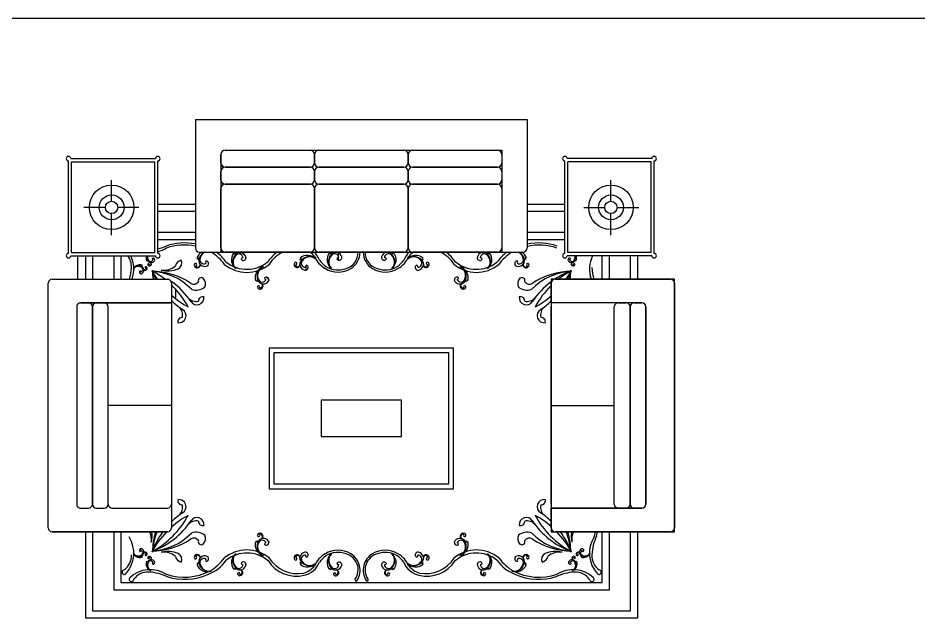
# Model space of a CAD drawing. Header units: millimetres. Extents: x -30782 to 40110, y 35885 to 73818.
# Drawn here: x 29573 to 34842, y 64124 to 67634 of the extents above; entities that cross this region are included whole.
import ezdxf

# ---------------------------------------------------------------- set-up
doc = ezdxf.new("R2010")
doc.units = ezdxf.units.MM
doc.layers.add('www.cad-blocks.net', color=7, linetype='Continuous')

# ---------------------------------------------------------------- blocks, each defined once
blk = doc.blocks.new('A$C5AA03AD5')
for p, q in [((860.5, 2915.7), (2800.9, 2915.7)), ((860.5, 2915.7), (860.5, 2164.4)), ((2800.9, 2915.7), (2800.9, 2164.4)), ((132, 2687), (626.8, 2687)), ((1009.7, 2711.7), (1009.7, 2139.5)), ((1009.7, 2662), (1009.7, 2711.7)), ((1034.6, 2736.6), (2651.6, 2736.6)), ((1557, 2662), (1557, 2711.7)), ((1557, 2711.7), (1557, 2662)), ((2104.3, 2662), (2104.3, 2711.7)), ((2104.3, 2711.7), (2104.3, 2662)), ((2129.2, 2736.6), (2626.7, 2736.6)), ((2651.6, 2736.6), (2651.6, 2139.5)), ((2651.6, 2711.7), (2651.6, 2662)), ((3529.3, 2687), (3034.5, 2687)), ((118.6, 2132.6), (118.6, 2673.6)), ((136.5, 2137.1), (136.5, 2669.1)), ((136.5, 2669.1), (622.4, 2669.1)), ((622.4, 2137.1), (622.4, 2669.1)), ((640.2, 2132.6), (640.2, 2673.6)), ((1034.6, 2637.1), (1532.2, 2637.1)), ((1532.2, 2637.1), (1034.6, 2637.1)), ((1581.9, 2637.1), (2079.4, 2637.1)), ((2079.4, 2637.1), (1581.9, 2637.1)), ((2129.2, 2637.1), (2626.7, 2637.1)), ((2626.7, 2637.1), (2129.2, 2637.1)), ((3021.1, 2132.6), (3021.1, 2673.6)), ((3524.8, 2669.1), (3039, 2669.1)), ((3039, 2137.1), (3039, 2669.1)), ((3524.8, 2137.1), (3524.8, 2669.1)), ((3542.7, 2132.6), (3542.7, 2673.6)), ((1009.7, 2562.4), (1009.7, 2612.2)), ((1557, 2562.4), (1557, 2612.2)), ((1557, 2612.2), (1557, 2562.4)), ((2104.3, 2562.4), (2104.3, 2612.2)), ((2104.3, 2612.2), (2104.3, 2562.4)), ((2651.6, 2612.2), (2651.6, 2562.4)), ((370.6, 2437.8), (370.6, 2561.7)), ((1532.2, 2537.6), (1034.6, 2537.6)), ((1034.6, 2537.6), (1532.2, 2537.6)), ((2079.4, 2537.6), (1581.9, 2537.6)), ((1581.9, 2537.6), (2079.4, 2537.6)), ((2626.7, 2537.6), (2129.2, 2537.6)), ((2129.2, 2537.6), (2626.7, 2537.6)), ((3290.7, 2437.8), (3290.7, 2561.7)), ((1009.7, 2164.4), (1009.7, 2512.7)), ((1557, 2164.4), (1557, 2512.7)), ((1557, 2512.7), (1557, 2164.4)), ((2104.3, 2164.4), (2104.3, 2512.7)), ((2104.3, 2512.7), (2104.3, 2164.4)), ((2651.6, 2512.7), (2651.6, 2164.4)), ((334.8, 2402), (207.7, 2402)), ((529.4, 2402), (406.5, 2402)), ((860.5, 2419.6), (640.2, 2419.6)), ((860.5, 2378.2), (640.2, 2378.2)), ((3021.1, 2419.6), (2800.9, 2419.6)), ((3021.1, 2378.2), (2800.9, 2378.2)), ((3131.9, 2402), (3254.9, 2402)), ((3326.6, 2402), (3453.6, 2402)), ((370.6, 2240.2), (370.6, 2366.1)), ((3290.7, 2240.2), (3290.7, 2366.1)), ((860.5, 2254), (640.2, 2254)), ((3021.1, 2254), (2800.9, 2254)), ((860.5, 2212.6), (640.2, 2212.6)), ((3021.1, 2212.6), (2800.9, 2212.6)), ((132, 2119.2), (626.8, 2119.2)), ((136.5, 2137.1), (622.4, 2137.1)), ((171.9, 2119.2), (171.9, 1981.6)), ((218.1, 2119.2), (218.1, 1981.6)), ((259.5, 2119.2), (259.5, 1981.6)), ((383.7, 2119.2), (383.7, 1981.6)), ((425.1, 2119.2), (425.1, 1981.6)), ((870.2, 2108.3), (872.6, 2109.7)), ((872.6, 2109.7), (874.8, 2106.9)), ((885.4, 2139.5), (2776, 2139.5)), ((1532.2, 2139.5), (1034.6, 2139.5)), ((1083.1, 2132.8), (1083.2, 2130)), ((1083.2, 2130), (1086.7, 2129.6)), ((1124.4, 2138.3), (1124.4, 2127.7)), ((1133.7, 2136.1), (1154.6, 2115.2)), ((2079.4, 2139.5), (1581.9, 2139.5)), ((1643.7, 2134.2), (1643.8, 2131.4)), ((1643.8, 2131.4), (1647.3, 2130.9)), ((1695.9, 2136.3), (1695.9, 2118.9)), ((1695.9, 2107.5), (1695.9, 2092.8)), ((2021.3, 2131.4), (2017.8, 2130.9)), ((2021.4, 2134.2), (2021.3, 2131.4)), ((2626.7, 2139.5), (2129.2, 2139.5)), ((2581.9, 2130), (2578.4, 2129.6)), ((2582, 2132.8), (2581.9, 2130)), ((2792.5, 2109.7), (2790.3, 2106.9)), ((2795, 2108.3), (2792.5, 2109.7)), ((3529.3, 2119.2), (3034.5, 2119.2)), ((3524.8, 2137.1), (3039, 2137.1)), ((3240, 1981.6), (3240, 2119.2)), ((3281.4, 1981.6), (3281.4, 2119.2)), ((3405.6, 1981.6), (3405.6, 2119.2)), ((3447, 1981.6), (3447, 2119.2)), ((547.5, 2063.3), (545.9, 2062.7)), ((545.9, 2062.7), (546.3, 2060.5)), ((574.4, 2090.2), (575, 2091.9)), ((575, 2091.9), (577.2, 2091.5)), ((1474.4, 2106), (1477.3, 2106.1)), ((1477.3, 2106.1), (1477.9, 2102.6)), ((1505.4, 2059.9), (1505.4, 2034.3)), ((2187.9, 2106.1), (2187.2, 2102.6)), ((2190.7, 2106), (2187.9, 2106.1)), ((3086.3, 2091.9), (3084.2, 2091.5)), ((3086.9, 2090.2), (3086.3, 2091.9)), ((0, 527.1), (0, 1958.5)), ((23.1, 1981.6), (697.6, 1981.6)), ((23.1, 1981.6), (702.7, 1981.6)), ((720.7, 1958.5), (720.7, 527.1)), ((720.7, 1958.5), (720.7, 1843)), ((1211.8, 1975.1), (1213, 1977.7)), ((1213, 1977.7), (1216.4, 1976.8)), ((1275.9, 1993.8), (1290.7, 1979.1)), ((2452.2, 1977.7), (2448.7, 1976.8)), ((2453.3, 1975.1), (2452.2, 1977.7)), ((2940.6, 1981.6), (2940.6, 504)), ((3661.4, 1981.6), (2940.6, 1981.6)), ((2940.6, 1958.5), (2940.6, 527.1)), ((2940.6, 1843), (2940.6, 1958.5)), ((3638.3, 1981.6), (2963.7, 1981.6)), ((2963.7, 1981.6), (3638.3, 1981.6)), ((3661.4, 504), (3661.4, 1981.6)), ((3661.4, 1958.5), (3661.4, 527.1)), ((743.4, 1924.8), (743.4, 1868.6)), ((166.3, 1819.9), (166.3, 665.7)), ((166.3, 1819.9), (166.3, 665.7)), ((720.7, 1843), (189.4, 1843)), ((189.4, 1843), (720.7, 1843)), ((235.6, 1843), (189.4, 1843)), ((258.7, 665.7), (258.7, 1819.9)), ((258.7, 1819.9), (258.7, 665.7)), ((328, 1843), (281.8, 1843)), ((351.1, 665.7), (351.1, 1819.9)), ((3471.9, 1843), (2940.6, 1843)), ((3471.9, 1843), (2940.6, 1843)), ((2940.6, 665.7), (2940.6, 1819.9)), ((3310.2, 665.7), (3310.2, 1819.9)), ((3333.3, 1843), (3379.5, 1843)), ((3402.6, 665.7), (3402.6, 1819.9)), ((3402.6, 1819.9), (3402.6, 665.7)), ((3425.7, 1843), (3471.9, 1843)), ((3495, 1819.9), (3495, 665.7)), ((3495, 665.7), (3495, 1819.9)), ((1291.7, 1578.5), (1291.7, 756.4)), ((2369.7, 1578.5), (1291.7, 1578.5)), ((1319.4, 1550.8), (1319.4, 784.1)), ((2342, 1550.8), (1319.4, 1550.8)), ((2342, 784.1), (2342, 1550.8)), ((2369.7, 756.4), (2369.7, 1578.5)), ((1596.6, 1273.6), (1596.6, 1061.3)), ((2064.8, 1273.6), (1596.6, 1273.6)), ((2064.8, 1061.3), (2064.8, 1273.6)), ((720.7, 1242.8), (351.1, 1242.8)), ((2940.6, 1242.8), (3310.2, 1242.8)), ((1596.6, 1061.3), (2064.8, 1061.3)), ((1291.7, 756.4), (2369.7, 756.4)), ((1319.4, 784.1), (2342, 784.1)), ((189.4, 642.6), (235.6, 642.6)), ((189.4, 642.6), (235.6, 642.6)), ((281.8, 642.6), (328, 642.6)), ((281.8, 642.6), (328, 642.6)), ((374.2, 642.6), (697.6, 642.6)), ((720.7, 665.7), (720.7, 527.1)), ((3448.8, 642.6), (2940.6, 642.6)), ((2940.6, 527.1), (2940.6, 642.6)), ((2940.6, 642.6), (3448.8, 642.6)), ((3379.5, 642.6), (3333.3, 642.6)), ((3471.9, 642.6), (3425.7, 642.6)), ((3448.8, 642.6), (3471.9, 642.6)), ((697.6, 504), (23.1, 504)), ((23.1, 504), (697.6, 504)), ((218.1, 504), (218.1, 0)), ((259.5, 504), (259.5, 41.4)), ((383.7, 504), (383.7, 165.6)), ((425.1, 504), (425.1, 207)), ((2940.6, 504), (3661.4, 504)), ((3638.3, 504), (2963.7, 504)), ((3638.3, 504), (2963.7, 504)), ((3240, 207), (3240, 504)), ((3281.4, 165.6), (3281.4, 504)), ((3405.6, 41.4), (3405.6, 504)), ((3447, 0), (3447, 504)), ((1211.8, 444.5), (1213, 441.9)), ((1213, 441.9), (1216.4, 442.8)), ((2452.2, 441.9), (2448.7, 442.8)), ((2453.3, 444.5), (2452.2, 441.9)), ((545.9, 356.9), (546.3, 359)), ((547.5, 356.3), (545.9, 356.9)), ((574.4, 329.4), (575, 327.7)), ((575, 327.7), (577.2, 328.1)), ((1477.3, 313.5), (1477.9, 317)), ((2187.9, 313.5), (2187.2, 317)), ((3090.1, 327.7), (3087.9, 328.1)), ((3090.7, 329.4), (3090.1, 327.7)), ((3117.6, 356.3), (3119.3, 356.9)), ((3119.3, 356.9), (3118.9, 359)), ((870.2, 311.3), (872.6, 309.9)), ((872.6, 309.9), (874.8, 312.7)), ((1083.2, 289.6), (1086.7, 290)), ((1474.4, 313.6), (1477.3, 313.5)), ((1643.7, 285.4), (1643.8, 288.2)), ((1643.8, 288.2), (1647.3, 288.7)), ((2021.3, 288.2), (2017.8, 288.7)), ((2021.4, 285.4), (2021.3, 288.2)), ((2190.7, 313.6), (2187.9, 313.5)), ((2581.9, 289.6), (2578.4, 290)), ((2582, 286.8), (2581.9, 289.6)), ((2792.5, 309.9), (2790.3, 312.7)), ((2795, 311.3), (2792.5, 309.9)), ((383.7, 165.6), (3281.4, 165.6)), ((425.1, 207), (3240, 207)), ((259.5, 41.4), (3405.6, 41.4)), ((218.1, 0), (3447, 0))]:
    blk.add_line(p, q)
for centre, radius in [((370.6, 2402), 130.1), ((3290.7, 2402), 130.1), ((370.6, 2402), 72.7), ((370.6, 2402), 35.9), ((3290.7, 2402), 72.7), ((3290.7, 2402), 35.9)]:
    blk.add_circle(centre, radius)
for centre, radius, start, end in [((118.6, 2687), 13.4, 0, 270), ((640.2, 2687), 13.4, 270, 180), ((1034.6, 2711.7), 24.9, 90, 180), ((1034.6, 2711.7), 24.9, 90, 180), ((1532.2, 2711.7), 24.9, 0, 90), ((1581.9, 2711.7), 24.9, 90, 180), ((2079.4, 2711.7), 24.9, 0, 90), ((2129.2, 2711.7), 24.9, 90, 180), ((2626.7, 2711.7), 24.9, 0, 90), ((3021.1, 2687), 13.4, 0, 270), ((3542.7, 2687), 13.4, 270, 180), ((1034.6, 2662), 24.9, 180, 270), ((1034.6, 2612.2), 24.9, 90, 180), ((1532.2, 2662), 24.9, 270, 0), ((1532.2, 2612.2), 24.9, 0, 90), ((1581.9, 2662), 24.9, 180, 270), ((1581.9, 2612.2), 24.9, 90, 180), ((2079.4, 2662), 24.9, 270, 0), ((2079.4, 2612.2), 24.9, 0, 90), ((2129.2, 2662), 24.9, 180, 270), ((2129.2, 2612.2), 24.9, 90, 180), ((2626.7, 2662), 24.9, 270, 0), ((2626.7, 2612.2), 24.9, 0, 90), ((1034.6, 2562.4), 24.9, 180, 270), ((1034.6, 2512.7), 24.9, 90, 180), ((1532.2, 2562.4), 24.9, 270, 0), ((1532.2, 2512.7), 24.9, 0, 90), ((1581.9, 2562.4), 24.9, 180, 270), ((1581.9, 2512.7), 24.9, 90, 180), ((2079.4, 2562.4), 24.9, 270, 0), ((2079.4, 2512.7), 24.9, 0, 90), ((2129.2, 2562.4), 24.9, 180, 270), ((2129.2, 2512.7), 24.9, 90, 180), ((2626.7, 2562.4), 24.9, 270, 0), ((2626.7, 2512.7), 24.9, 0, 90), ((570.3, 2449.6), 298.9, 283.54, 295.2044), ((596.9, 2314.8), 177.5, 284.1271, 302.572), ((797.6, 1861.2), 332.6, 79.1034, 109.123), ((795.8, 1848.9), 332, 78.768, 108.3631), ((885.4, 2164.4), 24.9, 180, 270), ((1034.6, 2164.4), 24.9, 180, 270), ((1532.2, 2164.4), 24.9, 270, 0), ((1581.9, 2164.4), 24.9, 180, 270), ((2079.4, 2164.4), 24.9, 270, 0), ((2129.2, 2164.4), 24.9, 180, 270), ((2626.7, 2164.4), 24.9, 270, 0), ((2776, 2164.4), 24.9, 270, 0), ((2867.5, 1861.2), 332.6, 70.877, 101.5571), ((2869.3, 1848.9), 332, 71.6369, 101.8943), ((118.6, 2119.2), 13.4, 90, 0), ((386.6, 2055.8), 100, 356.2985, 39.3293), ((322.9, 2040.8), 177.5, 340.5218, 26.2068), ((613.8, 2102.5), 41.6, 156.4349, 199.2004), ((616.7, 2108.1), 37.6, 162.8888, 217.667), ((616.1, 2110.7), 35.3, 166.0902, 211.4163), ((640.2, 2119.2), 13.4, 180, 90), ((930.8, 2082), 66.5, 120.1066, 158.3911), ((940.1, 2085.8), 60.1, 116.5511, 176.8577), ((942.1, 2089.4), 56.6, 117.5921, 170.6069), ((784.9, 1883.5), 307.2, 36.9736, 56.4697), ((856.1, 1953.4), 224.8, 34.5997, 55.8946), ((1137.4, 2095.1), 66.5, 143.3753, 232.8479), ((1139.1, 2085.3), 60.1, 124.9087, 225.892), ((1137, 2081.6), 56.6, 131.1594, 221.1821), ((1078.2, 2144.2), 16.1, 298.9006, 329.3899), ((1085.1, 2132.6), 7.82, 338.7574, 26.0082), ((1096.6, 2126.6), 5.25, 52.6486, 143.615), ((1115.1, 2105.9), 23.7, 1.3738, 138.4361), ((1120.9, 2102.5), 36, 1.4373, 116.9056), ((1121.5, 2151.5), 13.4, 260.2147, 296.7247), ((1120.6, 2154.4), 17, 280.3748, 299.0464), ((1450.5, 1978.8), 195.9, 124.8706, 147.4914), ((1461.5, 1956.3), 203.9, 115.987, 146.4788), ((1515.7, 2054.3), 66.5, 40.9858, 130.4584), ((1525.6, 2053.3), 60.1, 47.9417, 148.925), ((1529.1, 2055.6), 56.6, 52.6516, 142.6743), ((1451.7, 2028.6), 136, 39.2798, 54.6537), ((1473.8, 2053.1), 118.3, 19.4174, 46.9493), ((1691.5, 2172.9), 146.6, 203.3846, 240.9244), ((1697.5, 2095.9), 66.5, 142.6764, 232.1491), ((1699.1, 2086), 60.1, 124.2098, 225.1932), ((1697, 2082.3), 56.6, 130.4606, 220.4833), ((1639, 2145.7), 16.1, 298.2018, 328.6911), ((1645.7, 2133.9), 7.82, 338.0586, 25.3094), ((1657.1, 2127.9), 5.25, 51.9498, 142.9162), ((1675.4, 2106.9), 23.7, 0.675, 137.7373), ((1681.2, 2103.4), 36, 0.7385, 116.2068), ((1696.7, 2098.2), 9.31, 74.9626, 160.3419), ((1714.7, 2137.7), 97.3, 285.883, 1.1005), ((1710.5, 2140.4), 113, 301.0212, 359.5803), ((1954.6, 2140.4), 113, 180.4197, 238.9788), ((1950.4, 2137.7), 97.3, 178.8995, 254.117), ((1983.9, 2103.4), 36, 63.7932, 179.2615), ((1989.7, 2106.9), 23.7, 42.2627, 179.325), ((1968.4, 2098.2), 9.31, 19.6581, 105.0374), ((1966, 2086), 60.1, 314.8068, 55.7902), ((2008, 2127.9), 5.25, 37.0838, 128.0502), ((1968.1, 2082.3), 56.6, 319.5167, 49.5394), ((1967.6, 2095.9), 66.5, 307.8509, 37.3236), ((2019.4, 2133.9), 7.82, 154.6906, 201.9414), ((2026.1, 2145.7), 16.1, 211.3089, 241.7982), ((1973.6, 2172.9), 146.6, 299.0756, 336.6154), ((2191.3, 2053.1), 118.3, 133.0507, 160.5826), ((2149.4, 2054.3), 66.5, 49.5416, 139.0142), ((2139.5, 2053.3), 60.1, 31.075, 132.0583), ((2136, 2055.6), 56.6, 37.3257, 127.3484), ((2213.4, 2028.6), 136, 125.3463, 140.7202), ((2203.6, 1956.3), 203.9, 33.5212, 64.013), ((2214.7, 1978.8), 195.9, 32.5086, 55.1294), ((2544.2, 2102.5), 36, 63.0944, 178.5627), ((2550, 2105.9), 23.7, 41.5639, 178.6262), ((2544.5, 2154.4), 17, 240.9536, 259.6252), ((2543.6, 2151.5), 13.4, 243.2753, 279.7853), ((2526.1, 2085.3), 60.1, 314.108, 55.0913), ((2568.5, 2126.6), 5.25, 36.385, 127.3514), ((2528.1, 2081.6), 56.6, 318.8179, 48.8406), ((2527.7, 2095.1), 66.5, 307.1521, 36.6247), ((2580, 2132.6), 7.82, 153.9918, 201.2426), ((2586.9, 2144.2), 16.1, 210.6101, 241.0994), ((2809, 1953.4), 224.8, 124.1054, 145.4003), ((2880.2, 1883.5), 307.2, 123.5303, 143.0264), ((2723, 2089.4), 56.6, 9.3931, 62.4079), ((2725.1, 2085.8), 60.1, 3.1423, 63.4489), ((2734.3, 2082), 66.5, 21.6089, 59.8934), ((3021.1, 2119.2), 13.4, 90, 0), ((3044.7, 2108.1), 37.6, 322.333, 17.1112), ((3045.2, 2110.7), 35.3, 328.5837, 13.9098), ((3047.5, 2102.5), 41.6, 340.7996, 23.5651), ((3342.2, 2040.8), 177.5, 153.7932, 199.4782), ((3542.7, 2119.2), 13.4, 180, 90), ((535.2, 2023.9), 41.6, 70.7996, 160.2722), ((529.6, 2021.1), 37.6, 52.333, 153.3164), ((527.1, 2021.6), 35.3, 58.5837, 148.6064), ((553.4, 2068.4), 10.1, 226.3249, 256.8142), ((547.7, 2062.1), 4.89, 266.1817, 313.4325), ((546.3, 2054.1), 3.28, 340.073, 71.0393), ((570.7, 2050.6), 4.58, 72.7536, 310.2784), ((569.4, 2084.3), 10.1, 13.1858, 43.6751), ((575.6, 2090), 4.89, 316.5675, 3.8183), ((583.6, 2091.4), 3.28, 198.9607, 289.927), ((587.2, 2067), 4.58, 319.7216, 197.2464), ((591.5, 2068.1), 8.72, 195.1363, 290.2824), ((598.5, 2100.3), 14.8, 204.1396, 341.2019), ((602.7, 2101.2), 22.5, 225.6701, 341.1383), ((593.8, 2071.9), 8.4, 248.1716, 82.361), ((592.8, 2070.3), 10.6, 279.4137, 62.2009), ((613.7, 2096.7), 8.02, 64.0247, 145.8695), ((612.9, 2101.3), 5.82, 181.5349, 266.9142), ((611.7, 2093.1), 12.1, 2.3161, 62.7787), ((676.2, 2133.9), 100.2, 261.1393, 312.2592), ((789.1, 2047.3), 47.2, 105.2551, 164.7449), ((743.5, 2076.3), 37, 296.5651, 26.5651), ((867.6, 2063.6), 13.9, 154.3269, 249.4731), ((861.4, 2066.9), 7.33, 278.9123, 156.437), ((874.4, 2065.8), 13.4, 207.3622, 41.5516), ((871.6, 2065), 17, 238.6043, 21.3915), ((857.9, 2106.4), 16.1, 332.3764, 2.8657), ((871.4, 2106.7), 7.82, 275.7581, 323.0089), ((882.5, 2100.1), 5.25, 158.1513, 249.1177), ((915.9, 2092.1), 36, 184.8607, 300.329), ((909.9, 2095.2), 23.7, 163.3302, 300.3925), ((928.4, 2081.5), 9.31, 140.7256, 226.1049), ((924.5, 2075), 12.8, 23.2153, 105.0601), ((918.3, 2072.8), 19.3, 321.5067, 21.9693), ((1160.5, 2225.7), 204.2, 230.4307, 310.4015), ((1161.2, 2234.5), 194.8, 231.9695, 310.0445), ((1136.5, 2097.4), 9.31, 75.6614, 161.0408), ((1140, 2104.1), 12.8, 196.7062, 278.551), ((1138.6, 2110.5), 19.3, 279.797, 340.2596), ((1451.3, 2067.7), 13.9, 126.3943, 221.5404), ((1455.4, 2067.1), 17, 210.6717, 353.4589), ((1447.3, 2073.5), 7.33, 250.9797, 128.5044), ((1458.3, 2066.4), 13.4, 179.4296, 13.619), ((1507.3, 2070.3), 36, 156.9281, 272.3964), ((1462.7, 2110.1), 16.1, 304.4438, 334.9331), ((1474.8, 2104), 7.82, 247.8255, 295.0763), ((1481.5, 2092.9), 5.25, 130.2187, 221.1851), ((1503.5, 2075.8), 23.7, 135.3976, 272.4599), ((1513.3, 2055), 9.31, 112.7929, 198.1723), ((1506.9, 2051.1), 12.8, 355.2827, 77.1275), ((1759.4, 2239.4), 227.7, 220.1907, 233.5591), ((1694.9, 2168.8), 133, 237.8234, 290.3945), ((1700.3, 2104.9), 12.8, 196.0074, 277.8522), ((1699, 2111.2), 19.3, 279.0982, 339.5608), ((1970.2, 2168.8), 133, 249.6055, 302.1766), ((1966.1, 2111.2), 19.3, 200.4392, 260.9018), ((1964.8, 2104.9), 12.8, 262.1478, 343.9926), ((1905.7, 2239.4), 227.7, 306.4409, 319.8093), ((2158.3, 2051.1), 12.8, 102.8725, 184.7173), ((2151.8, 2055), 9.31, 341.8277, 67.2071), ((2157.9, 2070.3), 36, 267.6036, 23.0719), ((2161.7, 2075.8), 23.7, 267.5401, 44.6024), ((2183.6, 2092.9), 5.25, 318.8149, 49.7813), ((2190.3, 2104), 7.82, 244.9237, 292.1745), ((2202.4, 2110.1), 16.1, 205.0669, 235.5562), ((2209.7, 2067.1), 17, 186.5411, 329.3283), ((2206.8, 2066.4), 13.4, 166.381, 0.5704), ((2217.8, 2073.5), 7.33, 51.4956, 289.0203), ((2213.8, 2067.7), 13.9, 318.4596, 53.6057), ((2504.7, 2225.7), 204.2, 229.5985, 309.5693), ((2504, 2234.5), 194.8, 229.9555, 308.0305), ((2526.5, 2110.5), 19.3, 199.7404, 260.203), ((2525.1, 2104.1), 12.8, 261.449, 343.2938), ((2528.6, 2097.4), 9.31, 18.9592, 104.3386), ((2746.8, 2072.8), 19.3, 158.0307, 218.4933), ((2740.6, 2075), 12.8, 74.9399, 156.7847), ((2749.2, 2092.1), 36, 239.671, 355.1393), ((2755.2, 2095.2), 23.7, 239.6075, 16.6698), ((2736.7, 2081.5), 9.31, 313.8951, 39.2744), ((2793.5, 2065), 17, 158.6085, 301.3957), ((2790.7, 2065.8), 13.4, 138.4484, 332.6378), ((2782.6, 2100.1), 5.25, 290.8823, 21.8487), ((2793.7, 2106.7), 7.82, 216.9911, 264.2419), ((2807.2, 2106.4), 16.1, 177.1343, 207.6236), ((2803.7, 2066.9), 7.33, 23.563, 261.0877), ((2797.5, 2063.6), 13.9, 290.5269, 25.6731), ((3058.7, 2101.2), 22.5, 198.8617, 314.3299), ((3049.7, 2093.1), 12.1, 117.2213, 177.6839), ((3047.6, 2096.7), 8.02, 34.1305, 115.9753), ((3048.5, 2101.3), 5.82, 273.0858, 358.4651), ((3062.8, 2100.3), 14.8, 198.7981, 335.8604), ((3068.6, 2070.3), 10.6, 117.7991, 260.5863), ((3067.6, 2071.9), 8.4, 97.639, 291.8284), ((3069.9, 2068.1), 8.72, 249.7176, 344.8637), ((3074.2, 2067), 4.58, 342.7536, 220.2784), ((3077.7, 2091.4), 3.28, 250.073, 341.0393), ((3085.7, 2090), 4.89, 176.1817, 223.4325), ((3092, 2084.3), 10.1, 136.3249, 166.8142), ((188.1, 2067.5), 298.9, 343.3101, 356.5242), ((541.1, 2024), 8.02, 124.1305, 205.9753), ((544.6, 2026), 12.1, 207.2213, 267.6839), ((536.4, 2024.8), 5.82, 3.0858, 88.4651), ((537.4, 2039.2), 14.8, 288.7981, 65.8604), ((536.5, 2035.1), 22.5, 288.8617, 44.3299), ((565.9, 2043.9), 8.4, 187.639, 21.8284), ((567.4, 2045), 10.6, 207.7991, 350.5863), ((569.7, 2046.3), 8.72, 339.7176, 74.8637), ((585.4, 1673), 355.4, 44.7755, 87.1811), ((604, 1615.9), 412.1, 55.9537, 90.1591), ((439.6, 1585.3), 475.7, 68.2271, 69.3701), ((362.8, 1575.3), 516.6, 51.8562, 61.7652), ((1052.5, 2198.1), 475.7, 200.6299, 207.0657), ((1062.4, 2274.9), 516.6, 208.2348, 214.5857), ((964.7, 2052.3), 355.4, 182.8189, 191.4755), ((1021.9, 2033.7), 412.1, 179.8409, 187.2607), ((698, 2188.1), 157.6, 256.3287, 293.1986), ((1276.1, 1990.4), 66.5, 105.7698, 195.2424), ((1281.3, 1999), 60.1, 112.7256, 213.709), ((1280.7, 2003.1), 56.6, 117.4356, 207.4583), ((1500.4, 2052.1), 19.3, 293.5741, 354.0367), ((1695.6, 2164.5), 141.4, 237.8344, 301.1869), ((1969.5, 2164.5), 141.4, 238.8131, 302.1656), ((2164.7, 2052.1), 19.3, 185.9633, 246.4259), ((2389, 1990.4), 66.5, 344.7576, 74.2302), ((2383.8, 1999), 60.1, 326.291, 67.2744), ((2384.4, 2003.1), 56.6, 332.5417, 62.5644), ((3079.7, 1673), 355.4, 92.8189, 135.2245), ((3061.1, 1615.9), 412.1, 89.8409, 124.0463), ((3225.5, 1585.3), 475.7, 110.6299, 123.5718), ((3302.3, 1575.3), 516.6, 118.2348, 128.1438), ((2602.7, 2274.9), 516.6, 325.4143, 331.7652), ((2612.6, 2198.1), 475.7, 332.9343, 339.3701), ((2700.4, 2052.3), 355.4, 348.5245, 357.1811), ((2643.3, 2033.7), 412.1, 352.7393, 0.1591), ((3477, 2067.5), 298.9, 183.4758, 196.6899), ((23.1, 1958.5), 23.1, 90, 180), ((697.6, 1958.5), 23.1, 0, 90), ((439.6, 1585.3), 475.7, 33.6695, 53.7841), ((851.6, 1984), 31.5, 237.7111, 327.7111), ((895.9, 1972.7), 18.5, 54.3447, 197.4748), ((872.2, 1955.5), 47.2, 335.6546, 43.0347), ((1203.1, 1966.2), 16.1, 9.2277, 39.717), ((1213.8, 1974.6), 7.82, 312.6095, 359.8603), ((1226.7, 1975.9), 5.25, 195.0027, 285.969), ((1251.5, 1988.5), 23.7, 200.1815, 337.2439), ((1258.1, 1989.6), 36, 221.712, 337.1803), ((1240.7, 1943.7), 13.4, 244.2136, 78.4029), ((1238.9, 1941.3), 17, 275.4557, 58.2429), ((1275.3, 1981), 12.8, 60.0667, 141.9115), ((1274.5, 1988.6), 9.31, 177.5769, 262.9562), ((1271.7, 1975.6), 19.3, 358.3581, 58.8207), ((2407, 1989.6), 36, 202.8197, 318.288), ((2393.5, 1975.6), 19.3, 121.1793, 181.6419), ((2389.8, 1981), 12.8, 38.0885, 119.9333), ((2390.6, 1988.6), 9.31, 277.0438, 2.4231), ((2413.6, 1988.5), 23.7, 202.7561, 339.8185), ((2426.2, 1941.3), 17, 121.7571, 264.5443), ((2424.4, 1943.7), 13.4, 101.5971, 295.7864), ((2438.4, 1975.9), 5.25, 254.031, 344.9973), ((2451.3, 1974.6), 7.82, 180.1397, 227.3905), ((2462, 1966.2), 16.1, 140.283, 170.7723), ((2792.9, 1955.5), 47.2, 136.9653, 204.3454), ((2769.2, 1972.7), 18.5, 342.5252, 125.6553), ((2813.5, 1984), 31.5, 212.2889, 302.2889), ((3225.5, 1585.3), 475.7, 126.7792, 146.3305), ((2963.7, 1958.5), 23.1, 90, 180), ((2963.7, 1958.5), 23.1, 90, 180), ((3638.3, 1958.5), 23.1, 0, 90), ((362.8, 1575.3), 516.6, 28.2348, 46.1555), ((865.8, 1994.3), 76.3, 248.3809, 310.3084), ((1229.6, 1936.7), 7.33, 315.7636, 193.2884), ((1236.6, 1937.8), 13.9, 191.1783, 286.3244), ((2428.5, 1937.8), 13.9, 253.6756, 348.8217), ((2435.5, 1936.7), 7.33, 346.7116, 224.2364), ((2799.3, 1994.3), 76.3, 229.6916, 291.6191), ((3302.3, 1575.3), 516.6, 134.4256, 151.7652), ((1062.4, 2274.9), 516.6, 228.5934, 241.7652), ((1052.5, 2198.1), 475.7, 225.7831, 236.3305), ((865.3, 1913), 61.3, 221.0287, 282.9562), ((869.3, 1873.5), 41.6, 210.5088, 7.8889), ((903.9, 1854.6), 24.9, 70.56, 183.1798), ((2761.2, 1854.6), 24.9, 356.8202, 109.44), ((2795.8, 1873.5), 41.6, 172.1111, 329.4912), ((2799.8, 1913), 61.3, 257.0438, 318.9713), ((2602.7, 2274.9), 516.6, 298.2348, 310.853), ((2612.6, 2198.1), 475.7, 303.6695, 313.5883), ((189.4, 1819.9), 23.1, 90, 180), ((189.4, 1819.9), 23.1, 90, 180), ((235.6, 1819.9), 23.1, 0, 90), ((281.8, 1819.9), 23.1, 90, 180), ((328, 1819.9), 23.1, 0, 90), ((764.2, 1768.4), 41.6, 262.1111, 59.4912), ((724.8, 1772.4), 61.3, 347.0438, 48.9713), ((2900.9, 1768.4), 41.6, 120.5088, 277.8889), ((2940.3, 1772.4), 61.3, 131.0287, 192.9562), ((3333.3, 1819.9), 23.1, 90, 180), ((3379.5, 1819.9), 23.1, 0, 90), ((3425.7, 1819.9), 23.1, 90, 180), ((3471.9, 1819.9), 23.1, 0, 90), ((3471.9, 1819.9), 23.1, 0, 90), ((783.1, 1733.8), 24.9, 86.8202, 199.44), ((2882, 1733.8), 24.9, 340.56, 93.1798), ((783.1, 685.8), 24.9, 160.56, 273.1798), ((764.2, 651.2), 41.6, 300.5088, 97.8889), ((2900.9, 651.2), 41.6, 82.1111, 239.4912), ((2882, 685.8), 24.9, 266.8202, 19.44), ((189.4, 665.7), 23.1, 180, 270), ((189.4, 665.7), 23.1, 180, 270), ((235.6, 665.7), 23.1, 270, 0), ((235.6, 665.7), 23.1, 270, 0), ((281.8, 665.7), 23.1, 180, 270), ((281.8, 665.7), 23.1, 180, 270), ((328, 665.7), 23.1, 270, 0), ((328, 665.7), 23.1, 270, 0), ((374.2, 665.7), 23.1, 180, 270), ((697.6, 665.7), 23.1, 270, 0), ((724.8, 647.2), 61.3, 311.0287, 12.9562), ((2940.3, 647.2), 61.3, 167.0438, 228.9713), ((3333.3, 665.7), 23.1, 180, 270), ((3379.5, 665.7), 23.1, 270, 0), ((3425.7, 665.7), 23.1, 180, 270), ((3471.9, 665.7), 23.1, 270, 0), ((3471.9, 665.7), 23.1, 270, 0), ((362.8, 844.3), 516.6, 298.2348, 331.7652), ((1052.5, 221.5), 475.7, 123.6695, 134.2169), ((1062.4, 144.7), 516.6, 118.2348, 131.4066), ((869.3, 546.1), 41.6, 352.1111, 149.4912), ((2795.8, 546.1), 41.6, 30.5088, 187.8889), ((3302.3, 844.3), 516.6, 208.2348, 241.7652), ((2602.7, 144.7), 516.6, 49.147, 61.7652), ((2612.6, 221.5), 475.7, 46.4117, 56.3305), ((23.1, 527.1), 23.1, 180, 270), ((439.6, 834.3), 475.7, 290.6299, 326.3305), ((697.6, 527.1), 23.1, 270, 0), ((865.3, 506.6), 61.3, 77.0438, 138.9713), ((903.9, 565), 24.9, 176.8202, 289.44), ((2761.2, 565), 24.9, 250.56, 3.1798), ((2799.8, 506.6), 61.3, 41.0287, 102.9562), ((3225.5, 834.3), 475.7, 213.6695, 249.3701), ((2963.7, 527.1), 23.1, 180, 270), ((2963.7, 527.1), 23.1, 180, 270), ((3638.3, 527.1), 23.1, 270, 0), ((322.9, 378.8), 177.5, 317.3499, 32.572), ((503.8, 458), 100.2, 351.1393, 27.3434), ((449.7, 479.8), 157.6, 346.3287, 8.8249), ((585.4, 746.6), 355.4, 272.8189, 315.2245), ((1052.5, 221.5), 475.7, 143.5671, 159.3701), ((1062.4, 144.7), 516.6, 135.9318, 151.7652), ((1021.9, 385.9), 412.1, 163.3389, 180.1591), ((964.7, 367.3), 355.4, 157.3653, 177.1811), ((865.8, 425.3), 76.3, 49.6916, 111.6191), ((872.2, 464.1), 47.2, 316.9653, 24.3454), ((1229.6, 482.9), 7.33, 166.7116, 44.2364), ((1236.6, 481.8), 13.9, 73.6756, 168.8217), ((1240.7, 475.9), 13.4, 281.5971, 115.7864), ((1238.9, 478.3), 17, 301.7571, 84.5443), ((2426.2, 478.3), 17, 95.4557, 238.2429), ((2424.4, 475.9), 13.4, 64.2136, 258.4029), ((2428.5, 481.8), 13.9, 11.1783, 106.3244), ((2435.5, 482.9), 7.33, 135.7636, 13.2884), ((2792.9, 464.1), 47.2, 155.6546, 223.0347), ((2799.3, 425.3), 76.3, 68.3809, 130.3084), ((3079.7, 746.6), 355.4, 224.7755, 267.1811), ((2602.7, 144.7), 516.6, 28.2348, 44.0682), ((2612.6, 221.5), 475.7, 20.6299, 36.4329), ((2700.4, 367.3), 355.4, 2.8189, 22.6347), ((2643.3, 385.9), 412.1, 359.8409, 16.6611), ((3215.5, 479.8), 157.6, 171.1751, 193.6713), ((3161.3, 458), 100.2, 152.6566, 188.8607), ((3342.2, 378.8), 177.5, 147.428, 222.6501), ((3477, 352.1), 298.9, 154.7956, 176.5242), ((2876.2, 577.7), 332, 341.6369, 347.1873), ((2888.6, 579.5), 332.6, 340.877, 346.8889), ((604, 803.7), 412.1, 269.8409, 304.0463), ((851.6, 435.6), 31.5, 32.2889, 122.2889), ((895.9, 446.9), 18.5, 162.5252, 305.6553), ((1276.1, 429.2), 66.5, 164.7576, 254.2302), ((1203.1, 453.4), 16.1, 320.283, 350.7723), ((1213.8, 445), 7.82, 0.1397, 47.3905), ((1281.3, 420.6), 60.1, 146.291, 247.2744), ((1226.7, 443.7), 5.25, 74.031, 164.9973), ((1280.7, 416.5), 56.6, 152.5417, 242.5644), ((1251.5, 431.1), 23.7, 22.7561, 159.8185), ((1258.1, 430), 36, 22.8197, 138.288), ((1274.5, 431), 9.31, 97.0438, 182.4231), ((1275.3, 438.6), 12.8, 218.0885, 299.9333), ((1271.7, 444), 19.3, 301.1793, 1.6419), ((2407, 430), 36, 41.712, 157.1803), ((2393.5, 444), 19.3, 178.3581, 238.8207), ((2389.8, 438.6), 12.8, 240.0667, 321.9115), ((2413.6, 431.1), 23.7, 20.1815, 157.2439), ((2390.6, 431), 9.31, 357.5769, 82.9562), ((2383.8, 420.6), 60.1, 292.7256, 33.709), ((2389, 429.2), 66.5, 285.7698, 15.2424), ((2384.4, 416.5), 56.6, 297.4356, 27.4583), ((2438.4, 443.7), 5.25, 15.0027, 105.969), ((2451.3, 445), 7.82, 132.6095, 179.8603), ((2462, 453.4), 16.1, 189.2277, 219.717), ((2769.2, 446.9), 18.5, 234.3447, 17.4748), ((2813.5, 435.6), 31.5, 57.7111, 147.7111), ((3061.1, 803.7), 412.1, 235.9537, 270.1591), ((386.6, 363.8), 100, 304.5159, 3.7015), ((529.6, 398.5), 37.6, 206.6836, 307.667), ((535.2, 395.7), 41.6, 199.7278, 289.2004), ((527.1, 398), 35.3, 211.3936, 301.4163), ((541.1, 395.6), 8.02, 154.0247, 235.8695), ((544.6, 393.6), 12.1, 92.3161, 152.7787), ((536.4, 394.8), 5.82, 271.5349, 356.9142), ((537.4, 380.4), 14.8, 294.1396, 71.2019), ((536.5, 384.5), 22.5, 315.6701, 71.1383), ((565.9, 375.7), 8.4, 338.1716, 172.361), ((567.4, 374.6), 10.6, 9.4137, 152.2009), ((570.7, 369), 4.58, 49.7216, 287.2464), ((569.7, 373.3), 8.72, 285.1363, 20.2824), ((698, 231.5), 157.6, 66.8014, 103.6713), ((676.2, 285.7), 100.2, 47.7408, 98.8607), ((743.5, 343.3), 37, 333.4349, 63.4349), ((867.6, 356), 13.9, 110.5269, 205.6731), ((871.6, 354.6), 17, 338.6085, 121.3957), ((1160.5, 193.9), 204.2, 49.5985, 129.5693), ((1161.2, 185.1), 194.8, 49.9555, 128.0305), ((1137.4, 324.5), 66.5, 127.1521, 216.6247), ((1139.1, 334.3), 60.1, 134.108, 235.0913), ((1137, 338), 56.6, 138.8179, 228.8406), ((1455.4, 352.5), 17, 6.5411, 149.3283), ((1507.3, 349.3), 36, 87.6036, 203.0719), ((1500.4, 367.5), 19.3, 5.9633, 66.4259), ((1506.9, 368.5), 12.8, 282.8725, 4.7173), ((1691.5, 246.7), 146.6, 119.0756, 156.6154), ((1695.6, 255.1), 141.4, 58.8131, 122.1656), ((1694.9, 250.8), 133, 69.6055, 122.1766), ((1697.5, 323.7), 66.5, 127.8509, 217.3236), ((1699.1, 333.6), 60.1, 134.8068, 235.7902), ((1697, 337.2), 56.6, 139.5167, 229.5394), ((1714.7, 281.9), 97.3, 326.1277, 74.117), ((1710.5, 279.2), 113, 328.4529, 58.9788), ((1954.6, 279.2), 113, 121.0212, 211.5471), ((1950.4, 281.9), 97.3, 105.883, 213.8723), ((1969.5, 255.1), 141.4, 57.8344, 121.1869), ((1970.2, 250.8), 133, 57.8234, 110.3945), ((1966, 333.6), 60.1, 304.2098, 45.1932), ((1968.1, 337.2), 56.6, 310.4606, 40.4833), ((1967.6, 323.7), 66.5, 322.6764, 52.1491), ((1973.6, 246.7), 146.6, 23.3846, 60.9244), ((2158.3, 368.5), 12.8, 175.2827, 257.1275), ((2164.7, 367.5), 19.3, 113.5741, 174.0367), ((2157.9, 349.3), 36, 336.9281, 92.3964), ((2209.7, 352.5), 17, 30.6717, 173.4589), ((2504.7, 193.9), 204.2, 50.4307, 130.4015), ((2504, 185.1), 194.8, 51.9695, 130.0445), ((2526.1, 334.3), 60.1, 304.9087, 45.892), ((2528.1, 338), 56.6, 311.1594, 41.1821), ((2527.7, 324.5), 66.5, 323.3753, 52.8479), ((2793.5, 354.6), 17, 58.6043, 201.3915), ((2797.5, 356), 13.9, 334.3269, 69.4731), ((2921.6, 343.3), 37, 116.5651, 206.5651), ((2967.1, 231.5), 157.6, 76.3287, 113.1986), ((2989, 285.7), 100.2, 81.1393, 132.2592), ((3095.4, 373.3), 8.72, 159.7176, 254.8637), ((3097.7, 374.6), 10.6, 27.7991, 170.5863), ((3099.3, 375.7), 8.4, 7.639, 201.8284), ((3094.4, 369), 4.58, 252.7536, 130.2784), ((3128.6, 384.5), 22.5, 108.8617, 224.3299), ((3135.5, 398.5), 37.6, 232.333, 333.3164), ((3127.7, 380.4), 14.8, 108.7981, 245.8604), ((3129.9, 395.7), 41.6, 250.7996, 340.2722), ((3138.1, 398), 35.3, 238.5837, 328.6064), ((3120.5, 393.6), 12.1, 27.2213, 87.6839), ((3128.7, 394.8), 5.82, 183.0858, 268.4651), ((3124, 395.6), 8.02, 304.1305, 25.9753), ((3278.5, 363.8), 100, 176.2985, 235.4841), ((553.4, 351.2), 10.1, 103.1858, 133.6751), ((546.3, 365.5), 3.28, 288.9607, 19.927), ((547.7, 357.5), 4.89, 46.5675, 93.8183), ((613.8, 317), 41.6, 160.7996, 250.2722), ((569.4, 335.3), 10.1, 316.3249, 346.8142), ((616.7, 311.5), 37.6, 142.333, 243.3164), ((575.6, 329.6), 4.89, 356.1817, 43.4325), ((583.6, 328.2), 3.28, 70.073, 161.0393), ((616.1, 308.9), 35.3, 148.5837, 238.6064), ((587.2, 352.5), 4.58, 162.7536, 40.2784), ((591.5, 351.5), 8.72, 69.7176, 164.8637), ((598.5, 319.3), 14.8, 18.7981, 155.8604), ((602.7, 318.3), 22.5, 18.8617, 134.3299), ((593.8, 347.7), 8.4, 277.639, 111.8284), ((592.8, 349.2), 10.6, 297.7991, 80.5863), ((612.9, 318.3), 5.82, 93.0858, 178.4651), ((613.7, 322.9), 8.02, 214.1305, 295.9753), ((611.7, 326.5), 12.1, 297.2213, 357.6839), ((789.1, 372.3), 47.2, 195.2551, 254.7449), ((861.4, 352.7), 7.33, 203.563, 81.0877), ((874.4, 353.8), 13.4, 318.4484, 152.6378), ((871.4, 312.9), 7.82, 36.9911, 84.2419), ((857.9, 313.2), 16.1, 357.1343, 27.6236), ((882.5, 319.5), 5.25, 110.8823, 201.8487), ((915.9, 327.5), 36, 59.671, 175.1393), ((940.1, 333.8), 60.1, 183.1423, 284.1257), ((909.9, 324.4), 23.7, 59.6075, 196.6698), ((942.1, 330.2), 56.6, 189.3931, 279.4158), ((928.4, 338.1), 9.31, 133.8951, 219.2744), ((924.5, 344.6), 12.8, 254.9399, 336.7847), ((856.1, 466.2), 224.8, 289.8141, 325.4003), ((918.3, 346.8), 19.3, 338.0307, 38.4933), ((784.9, 536.1), 307.2, 301.3823, 323.0264), ((1120.9, 317.1), 36, 243.0944, 358.5627), ((1140, 315.4), 12.8, 81.449, 163.2938), ((1136.5, 322.2), 9.31, 198.9592, 284.3386), ((1138.6, 309.1), 19.3, 19.7404, 80.203), ((1450.5, 440.8), 195.9, 212.5086, 283.7971), ((1461.5, 463.3), 203.9, 213.5212, 278.9842), ((1451.3, 351.9), 13.9, 138.4596, 233.6057), ((1447.3, 346.1), 7.33, 231.4956, 109.0203), ((1458.3, 353.1), 13.4, 346.381, 180.5704), ((1474.8, 315.6), 7.82, 64.9237, 112.1745), ((1462.7, 309.5), 16.1, 25.0669, 55.5562), ((1515.7, 365.3), 66.5, 229.5416, 319.0142), ((1525.6, 366.3), 60.1, 211.075, 312.0583), ((1481.5, 326.7), 5.25, 138.8149, 229.7813), ((1503.5, 343.8), 23.7, 87.5401, 224.6024), ((1529.1, 364), 56.6, 217.3257, 307.3484), ((1473.8, 366.5), 118.3, 281.3791, 340.5826), ((1513.3, 364.6), 9.31, 161.8277, 247.2071), ((1759.4, 180.2), 227.7, 126.4409, 139.8093), ((1700.3, 314.7), 12.8, 82.1478, 163.9926), ((1696.7, 321.4), 9.31, 199.6581, 285.0374), ((1699, 308.4), 19.3, 20.4392, 80.9018), ((1966.1, 308.4), 19.3, 99.0982, 159.5608), ((1964.8, 314.7), 12.8, 16.0074, 97.8522), ((1968.4, 321.4), 9.31, 254.9626, 340.3419), ((1905.7, 180.2), 227.7, 40.1907, 53.5591), ((2191.3, 366.5), 118.3, 199.4174, 258.6209), ((2139.5, 366.3), 60.1, 227.9417, 328.925), ((2149.4, 365.3), 66.5, 220.9858, 310.4584), ((2136, 364), 56.6, 232.6516, 322.6743), ((2151.8, 364.6), 9.31, 292.7929, 18.1723), ((2161.7, 343.8), 23.7, 315.3976, 92.4599), ((2214.7, 440.8), 195.9, 256.2029, 327.4914), ((2203.6, 463.3), 203.9, 261.0158, 326.4788), ((2183.6, 326.7), 5.25, 310.2187, 41.1851), ((2190.3, 315.6), 7.82, 67.8255, 115.0763), ((2202.4, 309.5), 16.1, 124.4438, 154.9331), ((2206.8, 353.1), 13.4, 359.4296, 193.619), ((2217.8, 346.1), 7.33, 70.9797, 308.5044), ((2213.8, 351.9), 13.9, 306.3943, 41.5404), ((2544.2, 317.1), 36, 181.4373, 296.9056), ((2526.5, 309.1), 19.3, 99.797, 160.2596), ((2525.1, 315.4), 12.8, 16.7062, 98.551), ((2528.6, 322.2), 9.31, 255.6614, 341.0408), ((2809, 466.2), 224.8, 214.5997, 250.1859), ((2880.2, 536.1), 307.2, 216.9736, 238.6177), ((2725.1, 333.8), 60.1, 255.8743, 356.8577), ((2723, 330.2), 56.6, 260.5842, 350.6069), ((2746.8, 346.8), 19.3, 141.5067, 201.9693), ((2740.6, 344.6), 12.8, 203.2153, 285.0601), ((2749.2, 327.5), 36, 4.8607, 120.329), ((2755.2, 324.4), 23.7, 343.3302, 120.3925), ((2736.7, 338.1), 9.31, 320.7256, 46.1049), ((2790.7, 353.8), 13.4, 27.3622, 221.5516), ((2782.6, 319.5), 5.25, 338.1513, 69.1177), ((2793.7, 312.9), 7.82, 95.7581, 143.0089), ((2807.2, 313.2), 16.1, 152.3764, 182.8657), ((2803.7, 352.7), 7.33, 98.9123, 336.437), ((2876.1, 372.3), 47.2, 285.2551, 344.7449), ((3062.5, 318.3), 22.5, 45.6701, 161.1383), ((3053.4, 326.5), 12.1, 182.3161, 242.7787), ((3051.4, 322.9), 8.02, 244.0247, 325.8695), ((3066.6, 319.3), 14.8, 24.1396, 161.2019), ((3052.2, 318.3), 5.82, 1.5349, 86.9142), ((3072.4, 349.2), 10.6, 99.4137, 242.2009), ((3071.3, 347.7), 8.4, 68.1716, 262.361), ((3048.4, 311.5), 37.6, 296.6836, 37.667), ((3051.3, 317), 41.6, 289.7278, 19.2004), ((3049, 308.9), 35.3, 301.3936, 31.4163), ((3073.6, 351.5), 8.72, 15.1363, 110.2824), ((3077.9, 352.5), 4.58, 139.7216, 17.2464), ((3081.5, 328.2), 3.28, 18.9607, 109.927), ((3089.5, 329.6), 4.89, 136.5675, 183.8183), ((3095.7, 335.3), 10.1, 193.1858, 223.6751), ((3117.4, 357.5), 4.89, 86.1817, 133.4325), ((3111.7, 351.2), 10.1, 46.3249, 76.8142), ((3118.8, 365.5), 3.28, 160.073, 251.0393), ((444.5, 268.2), 13.2, 95.1114, 312.7848), ((596.9, 104.8), 177.5, 57.428, 132.6501), ((581.9, 168.5), 100, 86.2985, 145.4841), ((570.3, -30), 298.9, 64.7956, 86.5242), ((795.8, 570.7), 332, 251.6369, 297.004), ((930.8, 337.6), 66.5, 201.6089, 291.0816), ((1078.2, 275.4), 16.1, 30.6101, 61.0994), ((1085.1, 287), 7.82, 333.9918, 21.2426), ((1096.6, 293), 5.25, 216.385, 307.3514), ((1115.1, 313.7), 23.7, 221.5639, 358.6262), ((1113.7, 257.5), 7.33, 337.146, 214.6707), ((1121.5, 268.1), 13.4, 265.5959, 99.7853), ((1120.6, 265.2), 17, 296.838, 79.6252), ((1451.7, 391), 136, 288.4053, 320.7202), ((1639, 273.9), 16.1, 31.3089, 61.7982), ((1645.7, 285.6), 7.82, 334.6906, 21.9414), ((1657.1, 291.7), 5.25, 217.0838, 308.0502), ((1675.4, 312.7), 23.7, 222.2627, 359.325), ((1681.2, 316.2), 36, 243.7932, 359.2615), ((1674.7, 256.5), 7.33, 337.8448, 215.3695), ((1682.3, 267.1), 13.4, 266.2947, 100.4841), ((1681.5, 264.3), 17, 297.5368, 80.324), ((1983.9, 316.2), 36, 180.7385, 296.2068), ((1989.7, 312.7), 23.7, 180.675, 317.7373), ((1983.6, 264.3), 17, 99.676, 242.4632), ((1982.8, 267.1), 13.4, 79.5159, 273.7053), ((1990.4, 256.5), 7.33, 324.6305, 202.1552), ((2008, 291.7), 5.25, 231.9498, 322.9162), ((2019.4, 285.6), 7.82, 158.0586, 205.3094), ((2026.1, 273.9), 16.1, 118.2018, 148.6911), ((2213.4, 391), 136, 219.2798, 251.5947), ((2550, 313.7), 23.7, 181.3738, 318.4361), ((2544.5, 265.2), 17, 100.3748, 243.162), ((2543.6, 268.1), 13.4, 80.2147, 274.4041), ((2551.4, 257.5), 7.33, 325.3293, 202.854), ((2568.5, 293), 5.25, 232.6486, 323.615), ((2580, 287), 7.82, 158.7574, 206.0082), ((2586.9, 275.4), 16.1, 118.9006, 149.3899), ((2734.3, 337.6), 66.5, 248.9184, 338.3911), ((2869.3, 570.7), 332, 242.996, 288.3631), ((3094.8, -30), 298.9, 93.4758, 115.2044), ((3068.2, 104.8), 177.5, 47.3499, 122.572), ((3083.2, 168.5), 100, 34.5159, 93.7015), ((3220.6, 268.2), 13.2, 227.2152, 84.8886), ((486.4, 226.3), 13.2, 137.2152, 354.8886), ((797.6, 558.4), 332.6, 250.877, 294.7689), ((1119.8, 261.1), 13.9, 212.5606, 307.7067), ((1680.7, 260.2), 13.9, 213.2594, 308.4055), ((1800.7, 223.3), 7.23, 127.9047, 344.751), ((1864.4, 223.3), 7.23, 195.249, 52.0953), ((1984.4, 260.2), 13.9, 231.5945, 326.7406), ((2545.3, 261.1), 13.9, 232.2933, 327.4394), ((2867.5, 558.4), 332.6, 245.2311, 289.123), ((3178.7, 226.3), 13.2, 185.1114, 42.7848)]:
    blk.add_arc(centre, radius, start, end)
blk = doc.blocks.new('format')
at = {"color": 155, "true_color": 0x546d8e}
blk.add_line((-27052.7, 67633.8), (40110.2, 67633.8), dxfattribs=at)

msp = doc.modelspace()

# ---------------------------------------------------------------- block references
msp.add_blockref('A$C5AA03AD5', (29750.1, 64124.3))
at = {"layer": 'www.cad-blocks.net'}
msp.add_blockref('format', (0, 0), dxfattribs=at)

doc.saveas('drawing.dxf')
